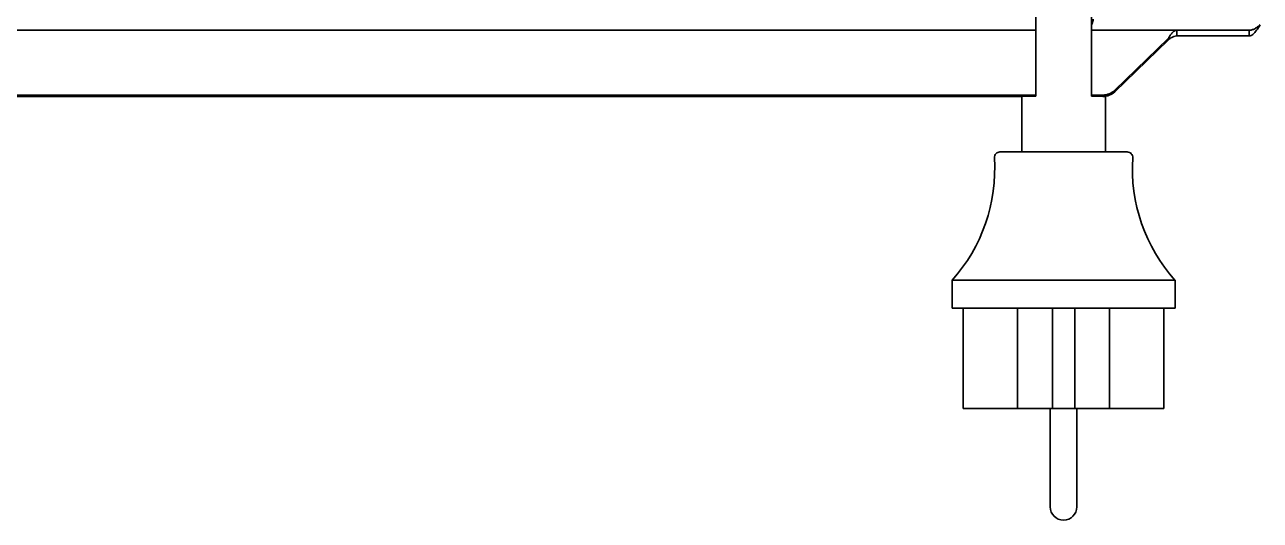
# Model space of a CAD drawing. Extents: x 5809 to 10669, y -850 to 3566.
# Drawn here: x 9007.9 to 9229.6, y 2324.7 to 2413.5 of the extents above; entities that cross this region are included whole.
import ezdxf

# ---------------------------------------------------------------- set-up
doc = ezdxf.new("R2010")
doc.units = 0
doc.header["$LTSCALE"] = 5
doc.layers.add('1', color=7, linetype='CONTINUOUS', true_color=0xffffff)

msp = doc.modelspace()

# ---------------------------------------------------------------- linework, layer by layer
at = {"layer": '1', "color": 7, "linetype": 'Continuous', "lineweight": 35}
for p, q in [((9189.27, 2420.73), (9189.27, 2400.73)), ((9199.27, 2400.73), (9199.27, 2420.73)), ((9189.27, 2412.53), (8643.92, 2412.53)), ((9214.57, 2412.53), (9199.27, 2412.53)), ((9227.57, 2412.53), (9214.57, 2412.53)), ((9214.57, 2412.53), (9214.57, 2411.53)), ((9227.57, 2411.53), (9227.57, 2412.53)), ((9203.45, 2401.78), (9213.04, 2411.04)), ((9203.45, 2401.52), (9213.04, 2410.78)), ((9213.04, 2411.04), (9213.04, 2410.78)), ((9227.57, 2411.53), (9214.57, 2411.53)), ((8872.12, 2400.93), (9189.27, 2400.93)), ((8872.12, 2400.68), (9186.77, 2400.68)), ((9186.77, 2400.73), (9187.77, 2400.73)), ((9186.77, 2390.73), (9186.77, 2400.73)), ((9187.77, 2400.73), (9189.27, 2400.73)), ((9199.27, 2400.93), (9201.33, 2400.93)), ((9199.27, 2400.73), (9200.77, 2400.73)), ((9200.77, 2400.73), (9201.77, 2400.73)), ((9201.77, 2390.73), (9201.77, 2400.73)), ((9194.27, 2390.73), (9182.86, 2390.73)), ((9205.69, 2390.73), (9194.27, 2390.73)), ((9174.27, 2367.73), (9174.27, 2362.73)), ((9194.27, 2367.73), (9174.27, 2367.73)), ((9214.27, 2367.73), (9194.27, 2367.73)), ((9214.27, 2362.73), (9214.27, 2367.73)), ((9194.27, 2362.73), (9174.27, 2362.73)), ((9176.27, 2362.73), (9176.27, 2344.73)), ((9186.03, 2362.73), (9186.03, 2344.73)), ((9192.27, 2344.73), (9192.27, 2362.73)), ((9214.27, 2362.73), (9194.27, 2362.73)), ((9196.27, 2344.73), (9196.27, 2362.73)), ((9202.52, 2362.73), (9202.52, 2344.73)), ((9212.27, 2344.73), (9212.27, 2362.73)), ((9186.03, 2344.73), (9176.27, 2344.73)), ((9186.03, 2344.73), (9192.27, 2344.73)), ((9191.87, 2344.73), (9191.87, 2327.13)), ((9192.27, 2344.73), (9196.27, 2344.73)), ((9196.27, 2344.73), (9202.52, 2344.73)), ((9196.67, 2327.13), (9196.67, 2344.73)), ((9202.52, 2344.73), (9212.27, 2344.73))]:
    msp.add_line(p, q, dxfattribs=at)
for centre, radius, start, end in [((9182.86, 2389.73), 1, 90, 183.6785), ((9205.69, 2389.73), 1, 356.3215, 90), ((9151.92, 2387.74), 30, 318.1612, 3.6785), ((9236.62, 2387.74), 30, 176.3215, 221.8388), ((9194.27, 2327.13), 2.4, 180, 0)]:
    msp.add_arc(centre, radius, start, end, dxfattribs=at)
for centre, major_axis, start_param, end_param in [((9201.33, 2403.83), (-3, 0), 1.570796, 2.356194), ((9201.33, 2403.57), (3, 0), 4.712389, 5.497787)]:
    msp.add_ellipse(centre, major_axis=major_axis, ratio=0.965926, start_param=start_param, end_param=end_param, dxfattribs=at)
for points, knots in [([(9199.27, 2413.47), (9199.31, 2413.53), (9199.38, 2413.66), (9199.46, 2413.86), (9199.53, 2414.08), (9199.56, 2414.3), (9199.57, 2414.45), (9199.57, 2414.53)], [0.6468515, 0.6468515, 0.6468515, 0.6468515, 0.7142857, 0.7857143, 0.8571429, 0.9285714, 1, 1, 1, 1]), ([(9213.04, 2411.04), (9213.1, 2411.15), (9213.17, 2411.25), (9213.29, 2411.45), (9213.36, 2411.55), (9213.49, 2411.73), (9213.55, 2411.81), (9213.68, 2411.97), (9213.74, 2412.05), (9213.87, 2412.18), (9213.93, 2412.24), (9214.06, 2412.34), (9214.13, 2412.38), (9214.25, 2412.46), (9214.32, 2412.48), (9214.44, 2412.52), (9214.51, 2412.53), (9214.57, 2412.53)], [0, 0, 0, 0, 0.125, 0.125, 0.25, 0.25, 0.375, 0.375, 0.5, 0.5, 0.625, 0.625, 0.75, 0.75, 0.875, 0.875, 1, 1, 1, 1]), ([(9227.57, 2412.53), (9227.66, 2412.53), (9227.74, 2412.53), (9227.91, 2412.56), (9227.99, 2412.58), (9228.16, 2412.63), (9228.24, 2412.66), (9228.41, 2412.73), (9228.49, 2412.77), (9228.66, 2412.87), (9228.74, 2412.92), (9228.91, 2413.02), (9228.99, 2413.08), (9229.16, 2413.2), (9229.24, 2413.27), (9229.41, 2413.4), (9229.49, 2413.46), (9229.57, 2413.53)], [0, 0, 0, 0, 0.125, 0.125, 0.25, 0.25, 0.375, 0.375, 0.5, 0.5, 0.625, 0.625, 0.75, 0.75, 0.875, 0.875, 1, 1, 1, 1])]:
    msp.add_open_spline(points, degree=3, knots=knots, dxfattribs=at)
for points in [[(9227.57, 2411.53), (9227.8, 2411.53), (9228.24, 2411.71), (9228.91, 2412.48), (9229.35, 2413.18), (9229.57, 2413.53)], [(9213.04, 2410.78), (9213.21, 2410.93), (9213.55, 2411.19), (9214.06, 2411.46), (9214.4, 2411.53), (9214.57, 2411.53)]]:
    msp.add_open_spline(points, degree=3, dxfattribs=at)

doc.saveas('drawing.dxf')
